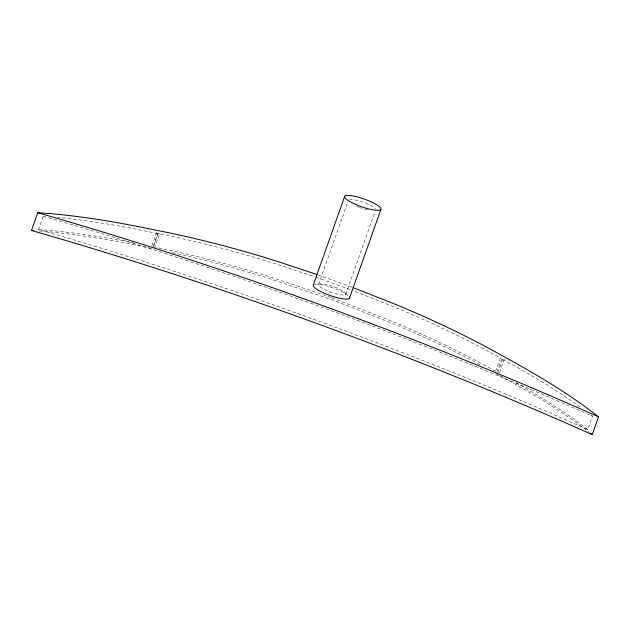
<?xml version="1.0" encoding="UTF-8"?>
<svg xmlns="http://www.w3.org/2000/svg" width="630" height="630" viewBox="0 0 630 630"><rect width="100%" height="100%" fill="white"/><g stroke="black" fill="none" stroke-linecap="round" stroke-linejoin="round"><path stroke-width="0.47" stroke-dasharray="3.15 2.36" d="M590.916 415.028L592.42 416.178L587.711 429.487L549.958 412.91A952.198 201.222 19.5 0 0 79.049 241.448L38.54 229.525L43.249 216.216L45.203 216.366M151.956 245.684L156.988 231.486M159.532 233.927L157.791 233.698L153.074 247.007L154.815 247.243L159.532 233.927A296.179 62.59 19.5 0 1 275.247 263.71L315.008 276.861M153.366 246.802L158.39 232.604M318.591 284.461L347.791 202.002M345.728 294.344A14.451 3.055 19.5 0 0 326.75 284.618A14.451 3.055 19.5 0 0 324.001 289.249A14.451 3.055 19.5 0 0 345.728 294.344L374.929 211.877M495.566 371.33L500.275 358.013A296.336 62.622 19.5 0 0 396.561 307.881L351.382 290.02M497.031 371.936L502.055 357.738M497.858 372.724L502.567 359.415L500.275 358.013M499.622 372.44L504.331 359.124M38.54 229.525L53.18 230.69A418.588 88.46 19.5 0 1 136.482 243.511M157.791 233.698L147.822 231.541A418.588 88.46 19.5 0 0 57.889 217.382M151.011 248.346L141.222 246.228A420.998 88.964 19.5 0 0 39.029 230.966M43.249 216.216L83.766 228.131A952.198 201.222 19.5 0 1 554.676 399.601L592.42 416.178M317.701 274.774L352.123 287.233M315.913 277.176L350.469 289.674M331.065 297.47L270.53 277.019A296.179 62.59 19.5 0 0 155.712 247.417M331.971 297.785L391.844 321.19A296.336 62.622 19.5 0 1 494.755 370.865M502.567 359.415L510.079 363.439A418.588 88.46 19.5 0 1 581.852 408.161M499.503 375.543L506.11 379.087A420.998 88.964 19.5 0 1 588.53 431.723M496.401 373.708L498.676 375.102M587.711 429.487L577.143 421.478A418.588 88.46 19.5 0 0 515.655 382.512M172.423 252.638A298.801 63.142 19.5 0 1 269.506 278.618L331.451 299.557L391.813 323.151A298.801 63.142 19.5 0 1 481.107 365.274M314.449 284.335A19.262 4.071 19.5 0 1 333.49 288.052A19.262 4.071 19.5 0 1 349.39 297.061M367.424 209.877A14.451 3.055 19.5 0 1 360.431 207.758M359.549 207.435A14.451 3.055 19.5 0 1 356.974 206.396M349.327 199.623A14.451 3.055 19.5 0 1 363.605 202.411A14.451 3.055 19.5 0 1 375.527 209.168"/><path stroke-width="0.94" d="M353.02 287.571L398.097 305.4A298.801 63.142 19.5 0 1 502.685 355.958L512.395 361.336A420.998 88.964 19.5 0 1 598.5 416.863L592.216 434.613A949.788 200.71 19.5 0 0 31.5 230.454L37.784 212.704A420.998 88.964 19.5 0 1 147.507 228.477L159.02 230.824A298.801 63.142 19.5 0 1 275.798 260.867L316.795 274.452M344.712 196.284L313.283 285.036A19.262 4.071 19.5 0 0 331.632 296.013A19.262 4.071 19.5 0 0 349.39 297.061M349.461 298.203L380.89 209.451A19.262 4.071 19.5 0 0 355.596 196.489A19.262 4.071 19.5 0 0 351.926 202.663A19.262 4.071 19.5 0 0 380.89 209.451M37.784 212.704A949.788 200.71 19.5 0 1 598.5 416.863M31.5 230.454A420.998 88.964 19.5 0 1 33.358 230.564M590.019 432.889A420.998 88.964 19.5 0 1 592.216 434.613"/></g></svg>
